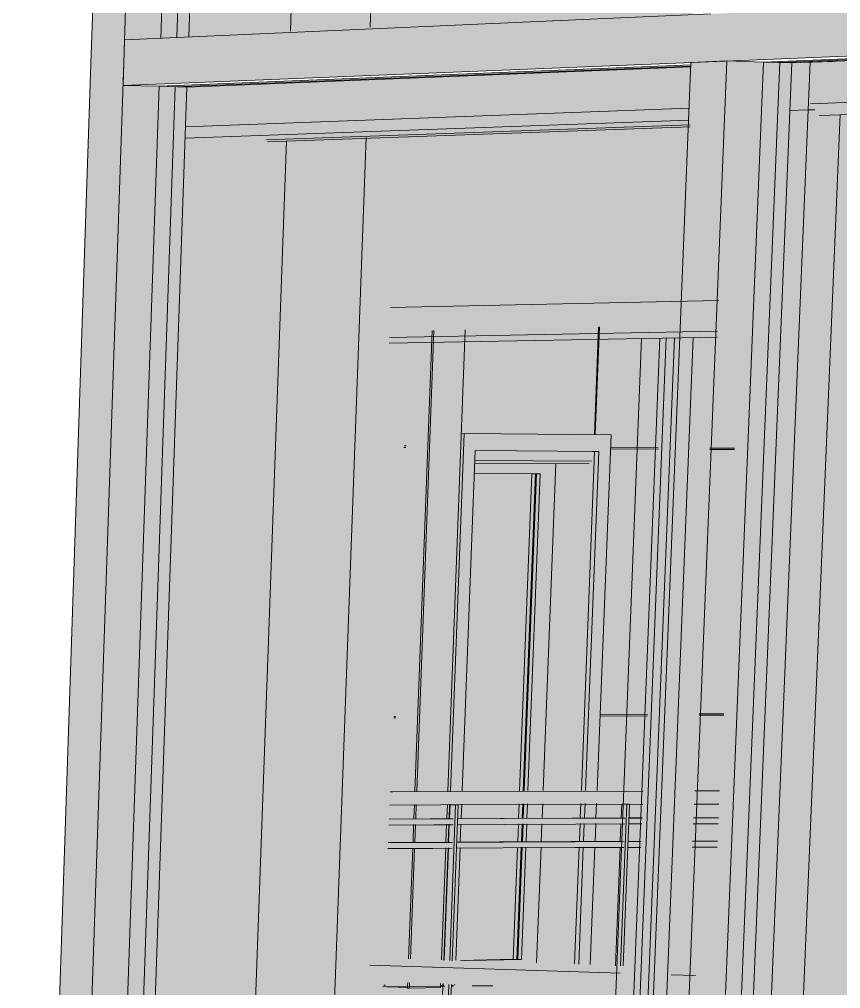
# Model space of a CAD drawing. Header units: inches. Extents: x 30764 to 30770, y -4780 to 4478.
# Drawn here: x 30765.8852 to 30765.9575, y -4779.7134 to -4779.6281 of the extents above; entities that cross this region are included whole.
import ezdxf

# ---------------------------------------------------------------- set-up
doc = ezdxf.new("R2010")
doc.units = ezdxf.units.IN
doc.header["$MEASUREMENT"] = 0
for name, color, linetype, lineweight in [('A-DOOR', 31, 'Continuous', 13), ('A-DOOR-FRAM', 31, 'Continuous', 9), ('A-DOOR-GLAZ', 31, 'Continuous', 9), ('A-FLOR-HRAL', 11, 'Continuous', 9), ('A-GLAZ-CURT', 52, 'Continuous', 9), ('A-GLAZ-CWMG', 51, 'Continuous', 9), ('A-WALL-PATT', 111, 'Continuous', 13), ('C-BLDG-PADS', 91, 'Continuous', 9), ('I-WALL', 2, 'Continuous', 13), ('L-SITE-WALL', 31, 'Continuous', 13), ('S-BEAM', 12, 'Continuous', 9), ('S-COLS', 52, 'Continuous', 9)]:
    doc.layers.add(name, color=color, linetype=linetype, lineweight=lineweight)

# ---------------------------------------------------------------- blocks, each defined once
blk = doc.blocks.new('FP_28-Entrance - Fitness Center')
at = {"layer": 'A-WALL-PATT', "lineweight": 9}
for p, q in [((-6389.66316, -4779.655168), (-6389.663532, -4779.664649)), ((-6389.663076, -4779.655166), (-6389.663447, -4779.66465)), ((-6389.680117, -4779.665769), (-6389.680292, -4779.665768)), ((-6389.680112, -4779.665645), (-6389.680287, -4779.665644)), ((-6389.657917, -4779.66592), (-6389.662111, -4779.665892)), ((-6389.657912, -4779.665798), (-6389.662106, -4779.665769)), ((-6389.651183, -4779.665966), (-6389.65337, -4779.665951)), ((-6389.651178, -4779.665845), (-6389.653365, -4779.66583)), ((-6389.681002, -4779.689589), (-6389.681177, -4779.68959)), ((-6389.681024, -4779.689466), (-6389.681172, -4779.689467)), ((-6389.658853, -4779.689408), (-6389.663037, -4779.689443)), ((-6389.658848, -4779.689287), (-6389.663033, -4779.689321)), ((-6389.652134, -4779.689354), (-6389.654316, -4779.689371)), ((-6389.652129, -4779.689233), (-6389.654311, -4779.68925)), ((-6389.681907, -4779.713151), (-6389.682052, -4779.713154))]:
    blk.add_line(p, q, dxfattribs=at)

msp = doc.modelspace()

# ---------------------------------------------------------------- hatches: boundary and pattern name
at = {"layer": 'A-DOOR'}
h = msp.add_hatch(color=256, dxfattribs=at)
h.paths.add_polyline_path([(30765.929851, -4779.700469), (30765.931199, -4779.70045), (30765.931258, -4779.69892), (30765.929911, -4779.698934), (30765.929852, -4779.70046)], flags=0)
h.paths.add_polyline_path([(30765.929931, -4779.698398), (30765.931279, -4779.698381), (30765.931327, -4779.697161), (30765.929978, -4779.697183), (30765.929932, -4779.69839)], flags=0)
h.paths.add_polyline_path([(30765.930024, -4779.696008), (30765.931372, -4779.695993), (30765.932471, -4779.667651), (30765.932426, -4779.667651), (30765.932457, -4779.667203), (30765.925337, -4779.66716), (30765.925302, -4779.668074), (30765.931101, -4779.668105), (30765.930024, -4779.696004)], flags=0)
h = msp.add_hatch(color=256, dxfattribs=at)
h.paths.add_polyline_path([(30765.92912, -4779.700472), (30765.929532, -4779.700451), (30765.929591, -4779.698927), (30765.929179, -4779.698933), (30765.929121, -4779.70046)], flags=0)
h.paths.add_polyline_path([(30765.9292, -4779.698401), (30765.929612, -4779.698382), (30765.929659, -4779.697173), (30765.929247, -4779.697182), (30765.9292, -4779.69839)], flags=0)
h.paths.add_polyline_path([(30765.929292, -4779.696011), (30765.929704, -4779.696003), (30765.93078, -4779.668108), (30765.930367, -4779.668111), (30765.929292, -4779.696003)], flags=0)
h = msp.add_hatch(color=256, dxfattribs=at)
h.paths.add_polyline_path([(30765.929531, -4779.70047), (30765.929852, -4779.700451), (30765.929884, -4779.698926), (30765.929591, -4779.698934), (30765.929532, -4779.70046)], flags=0)
h.paths.add_polyline_path([(30765.929611, -4779.698399), (30765.929932, -4779.698382), (30765.929966, -4779.697172), (30765.929658, -4779.697183), (30765.929612, -4779.69839)], flags=0)
h.paths.add_polyline_path([(30765.929703, -4779.696009), (30765.930024, -4779.696004), (30765.931101, -4779.668105), (30765.930779, -4779.668111), (30765.929704, -4779.696003)], flags=0)
for points in [[(30765.930784, -4779.711161), (30765.931178, -4779.700991), (30765.92983, -4779.701021), (30765.92945, -4779.710879), (30765.925524, -4779.711), (30765.929887, -4779.711135)], [(30765.92913, -4779.710869), (30765.929511, -4779.700999), (30765.929099, -4779.70102), (30765.92872, -4779.710856)], [(30765.92945, -4779.710879), (30765.929831, -4779.700998), (30765.92951, -4779.701021), (30765.92913, -4779.710869)]]:
    msp.add_hatch(color=256, dxfattribs=at).paths.add_polyline_path(points, flags=0)
at = {"layer": 'A-DOOR-FRAM'}
h = msp.add_hatch(color=256, dxfattribs=at)
h.paths.add_polyline_path([(30765.92281, -4779.700512), (30765.92304, -4779.700487), (30765.923097, -4779.698966), (30765.922868, -4779.698972), (30765.922811, -4779.700496)], flags=0)
h.paths.add_polyline_path([(30765.922889, -4779.698438), (30765.923118, -4779.698415), (30765.923164, -4779.697209), (30765.922935, -4779.697215), (30765.922889, -4779.698423)], flags=0)
h.paths.add_polyline_path([(30765.922979, -4779.696043), (30765.923208, -4779.696033), (30765.924397, -4779.664563), (30765.924168, -4779.664565), (30765.922979, -4779.696033)], flags=0)
at = {"layer": 'A-DOOR-FRAM', "lineweight": 13}
h = msp.add_hatch(color=256, dxfattribs=at)
h.paths.add_polyline_path([(30765.923039, -4779.700511), (30765.923094, -4779.700487), (30765.923152, -4779.698965), (30765.923097, -4779.698972), (30765.92304, -4779.700496)], flags=0)
h.paths.add_polyline_path([(30765.923849, -4779.700506), (30765.924065, -4779.700486), (30765.924123, -4779.69896), (30765.923907, -4779.698972), (30765.923849, -4779.700495)], flags=0)
h.paths.add_polyline_path([(30765.934918, -4779.700449), (30765.935928, -4779.700429), (30765.935988, -4779.698904), (30765.934978, -4779.69891), (30765.934918, -4779.700439)], flags=0)
h.paths.add_polyline_path([(30765.923117, -4779.698437), (30765.923172, -4779.698415), (30765.923218, -4779.697209), (30765.923163, -4779.697222), (30765.923118, -4779.698423)], flags=0)
h.paths.add_polyline_path([(30765.923927, -4779.698433), (30765.924143, -4779.698414), (30765.924159, -4779.697204), (30765.923973, -4779.697217), (30765.923928, -4779.698423)], flags=0)
h.paths.add_polyline_path([(30765.934999, -4779.69838), (30765.93601, -4779.698362), (30765.936057, -4779.69715), (30765.935047, -4779.697153), (30765.934999, -4779.698371)], flags=0)
h.paths.add_polyline_path([(30765.923208, -4779.696042), (30765.924234, -4779.696033), (30765.92537, -4779.666051), (30765.936264, -4779.666124), (30765.935092, -4779.695995), (30765.936103, -4779.695994), (30765.937335, -4779.664661), (30765.924397, -4779.664563), (30765.923208, -4779.696033)], flags=0)
at = {"layer": 'A-DOOR-FRAM'}
h = msp.add_hatch(color=256, dxfattribs=at)
h.paths.add_polyline_path([(30765.934549, -4779.700451), (30765.934919, -4779.70043), (30765.934978, -4779.698907), (30765.93461, -4779.698909), (30765.93455, -4779.700439)], flags=0)
h.paths.add_polyline_path([(30765.93463, -4779.698381), (30765.935, -4779.698363), (30765.935047, -4779.697152), (30765.934678, -4779.697153), (30765.934631, -4779.698371)], flags=0)
h.paths.add_polyline_path([(30765.934724, -4779.695995), (30765.935092, -4779.695995), (30765.936264, -4779.666124), (30765.935894, -4779.666127), (30765.934724, -4779.695994)], flags=0)
h = msp.add_hatch(color=256, dxfattribs=at)
h.paths.add_polyline_path([(30765.92256, -4779.713177), (30765.922536, -4779.713014), (30765.922337, -4779.713048), (30765.922332, -4779.71317), (30765.922536, -4779.713176)], flags=0)
h.paths.add_polyline_path([(30765.922646, -4779.710919), (30765.923019, -4779.70104), (30765.92279, -4779.701047), (30765.922418, -4779.710912), (30765.922536, -4779.710916)], flags=0)
at = {"layer": 'A-DOOR-FRAM', "lineweight": 13}
h = msp.add_hatch(color=256, dxfattribs=at)
h.paths.add_polyline_path([(30765.92256, -4779.713177), (30765.922615, -4779.713176), (30765.922621, -4779.713016), (30765.922565, -4779.713048), (30765.922563, -4779.713111)], flags=0)
h.paths.add_polyline_path([(30765.923369, -4779.713159), (30765.923534, -4779.713155), (30765.923536, -4779.71309), (30765.923574, -4779.713048), (30765.923373, -4779.713072), (30765.923371, -4779.71311)], flags=0)
h.paths.add_polyline_path([(30765.9355, -4779.711307), (30765.935907, -4779.700973), (30765.934897, -4779.70098), (30765.934493, -4779.711277), (30765.935466, -4779.711306)], flags=0)
h.paths.add_polyline_path([(30765.923668, -4779.710949), (30765.924044, -4779.701034), (30765.923828, -4779.701047), (30765.923453, -4779.710943), (30765.923568, -4779.710946)], flags=0)
h.paths.add_polyline_path([(30765.9227, -4779.710921), (30765.923055, -4779.70104), (30765.923019, -4779.701047), (30765.922646, -4779.710919), (30765.922695, -4779.710921)], flags=0)
at = {"layer": 'A-DOOR-FRAM'}
msp.add_hatch(color=256, dxfattribs=at).paths.add_polyline_path([(30765.934493, -4779.711277), (30765.934897, -4779.700977), (30765.934529, -4779.700979), (30765.934126, -4779.711265)], flags=0)
at = {"layer": 'A-DOOR-GLAZ', "transparency": 33554496}
h = msp.add_hatch(color=256, dxfattribs=at)
h.paths.add_polyline_path([(30765.924074, -4779.7005), (30765.929532, -4779.700451), (30765.929591, -4779.698927), (30765.924132, -4779.698967), (30765.924074, -4779.700491)], flags=0)
h.paths.add_polyline_path([(30765.924152, -4779.698427), (30765.929612, -4779.698382), (30765.929659, -4779.697173), (30765.924198, -4779.69721), (30765.924153, -4779.698418)], flags=0)
h.paths.add_polyline_path([(30765.924243, -4779.696032), (30765.929704, -4779.696003), (30765.93078, -4779.668108), (30765.925302, -4779.668108), (30765.924243, -4779.69603)], flags=0)
msp.add_hatch(color=256, dxfattribs=at).paths.add_polyline_path([(30765.92449, -4779.710969), (30765.92913, -4779.710867), (30765.929449, -4779.702619), (30765.929448, -4779.700999), (30765.924053, -4779.701042), (30765.923678, -4779.710945), (30765.924232, -4779.710961)], flags=0)
at = {"layer": 'A-FLOR-HRAL'}
h = msp.add_hatch(color=256, dxfattribs=at)
h.paths.add_polyline_path([(30765.917872, -4779.696712), (30765.940152, -4779.69662), (30765.940177, -4779.696024), (30765.927877, -4779.696071), (30765.917895, -4779.696116), (30765.917878, -4779.696555)], flags=0)
h.paths.add_polyline_path([(30765.944679, -4779.696608), (30765.946856, -4779.696603), (30765.946882, -4779.696008), (30765.944703, -4779.696037), (30765.944681, -4779.696565)], flags=0)
h = msp.add_hatch(color=256, dxfattribs=at)
h.paths.add_polyline_path([(30765.917852, -4779.697281), (30765.940133, -4779.69713), (30765.940152, -4779.69662), (30765.917872, -4779.696712), (30765.917852, -4779.697279)], flags=0)
h.paths.add_polyline_path([(30765.944657, -4779.697175), (30765.946835, -4779.697149), (30765.946856, -4779.696603), (30765.944677, -4779.696649), (30765.944658, -4779.697167)], flags=0)
h = msp.add_hatch(color=256, dxfattribs=at)
h.paths.add_polyline_path([(30765.922987, -4779.714802), (30765.923035, -4779.713074), (30765.922807, -4779.713089), (30765.922802, -4779.71323), (30765.922526, -4779.713233), (30765.922467, -4779.714789), (30765.92274, -4779.714787)], flags=0)
h.paths.add_polyline_path([(30765.923132, -4779.710978), (30765.923507, -4779.701081), (30765.923261, -4779.701091), (30765.922887, -4779.71097)], flags=0)
h.paths.add_polyline_path([(30765.923409, -4779.700563), (30765.923527, -4779.70054), (30765.923585, -4779.699007), (30765.923063, -4779.699016), (30765.923005, -4779.700554), (30765.923261, -4779.700558)], flags=0)
h.paths.add_polyline_path([(30765.923487, -4779.698489), (30765.923605, -4779.698468), (30765.923651, -4779.697264), (30765.923129, -4779.69726), (30765.923083, -4779.698481), (30765.923261, -4779.698481)], flags=0)
h = msp.add_hatch(color=256, dxfattribs=at)
h.paths.add_polyline_path([(30765.922987, -4779.714802), (30765.92322, -4779.714764), (30765.923283, -4779.713082), (30765.923051, -4779.713112), (30765.922989, -4779.714767)], flags=0)
h.paths.add_polyline_path([(30765.923363, -4779.710984), (30765.923882, -4779.697263), (30765.923651, -4779.697264), (30765.923132, -4779.710978)], flags=0)
h = msp.add_hatch(color=256, dxfattribs=at)
h.paths.add_polyline_path([(30765.938035, -4779.714691), (30765.938042, -4779.713564), (30765.937631, -4779.713586), (30765.937587, -4779.714677), (30765.937938, -4779.714684)], flags=0)
h.paths.add_polyline_path([(30765.938164, -4779.711439), (30765.938578, -4779.70101), (30765.938386, -4779.701027), (30765.937973, -4779.711433), (30765.938043, -4779.711435)], flags=0)
h.paths.add_polyline_path([(30765.938387, -4779.700494), (30765.938599, -4779.700486), (30765.93866, -4779.698943), (30765.93821, -4779.698957), (30765.93815, -4779.700484), (30765.938387, -4779.700486)], flags=0)
h.paths.add_polyline_path([(30765.938479, -4779.698426), (30765.938681, -4779.698419), (30765.938729, -4779.697204), (30765.93828, -4779.697192), (30765.938232, -4779.698417), (30765.938479, -4779.698419)], flags=0)
h = msp.add_hatch(color=256, dxfattribs=at)
h.paths.add_polyline_path([(30765.938035, -4779.714691), (30765.938276, -4779.714677), (30765.93832, -4779.713573), (30765.938079, -4779.713596), (30765.938036, -4779.714677)], flags=0)
h.paths.add_polyline_path([(30765.938404, -4779.711446), (30765.93897, -4779.697203), (30765.938729, -4779.697204), (30765.938164, -4779.711439)], flags=0)
h = msp.add_hatch(color=256, dxfattribs=at)
h.paths.add_polyline_path([(30765.917786, -4779.69904), (30765.940061, -4779.698938), (30765.940081, -4779.698421), (30765.917806, -4779.698521), (30765.917793, -4779.698858)], flags=0)
h.paths.add_polyline_path([(30765.944586, -4779.698925), (30765.946763, -4779.698919), (30765.946784, -4779.698402), (30765.944607, -4779.698408), (30765.944599, -4779.69861)], flags=0)
at = {"layer": 'A-FLOR-HRAL', "transparency": 33554466}
h = msp.add_hatch(color=256, dxfattribs=at)
h.paths.add_polyline_path([(30765.917258, -4779.713287), (30765.922802, -4779.71323), (30765.922808, -4779.713066), (30765.917271, -4779.712923)], flags=0)
h.paths.add_polyline_path([(30765.922812, -4779.710968), (30765.922811, -4779.708374), (30765.922986, -4779.708374), (30765.923261, -4779.701082), (30765.917709, -4779.70113), (30765.91735, -4779.710801), (30765.922024, -4779.710944)], flags=0)
at = {"layer": 'A-FLOR-HRAL'}
h = msp.add_hatch(color=256, dxfattribs=at)
h.paths.add_polyline_path([(30765.917709, -4779.701117), (30765.939978, -4779.701005), (30765.939999, -4779.700488), (30765.917728, -4779.700598), (30765.917716, -4779.700935)], flags=0)
h.paths.add_polyline_path([(30765.944503, -4779.700991), (30765.946679, -4779.700984), (30765.9467, -4779.700468), (30765.944524, -4779.700475), (30765.944516, -4779.700677)], flags=0)
h = msp.add_hatch(color=256, dxfattribs=at)
h.paths.add_polyline_path([(30765.922526, -4779.713233), (30765.922802, -4779.71323), (30765.922808, -4779.713066), (30765.922531, -4779.713088), (30765.922529, -4779.713151)], flags=0)
h.paths.add_polyline_path([(30765.922887, -4779.71097), (30765.923261, -4779.701082), (30765.922984, -4779.701091), (30765.922611, -4779.710961)], flags=0)
at = {"layer": 'A-FLOR-HRAL', "transparency": 33554466}
h = msp.add_hatch(color=256, dxfattribs=at)
h.paths.add_polyline_path([(30765.923279, -4779.713227), (30765.923443, -4779.713225), (30765.923447, -4779.71313), (30765.923484, -4779.713088), (30765.923283, -4779.713112), (30765.923282, -4779.713151)], flags=0)
h.paths.add_polyline_path([(30765.9251, -4779.713214), (30765.926727, -4779.713194), (30765.925103, -4779.71315), (30765.9251, -4779.713205)], flags=0)
h.paths.add_polyline_path([(30765.937917, -4779.711431), (30765.937938, -4779.708372), (30765.938095, -4779.708372), (30765.938387, -4779.701011), (30765.923739, -4779.701091), (30765.923364, -4779.710984), (30765.937519, -4779.711418)], flags=0)
at = {"layer": 'A-FLOR-HRAL'}
msp.add_hatch(color=256, dxfattribs=at).paths.add_polyline_path([(30765.937973, -4779.711433), (30765.938386, -4779.701011), (30765.938128, -4779.701026), (30765.937716, -4779.711424), (30765.937938, -4779.711431)], flags=0)
at = {"layer": 'A-FLOR-HRAL', "transparency": 33554466}
h = msp.add_hatch(color=256, dxfattribs=at)
h.paths.add_polyline_path([(30765.946244, -4779.711689), (30765.946679, -4779.700984), (30765.944503, -4779.701002), (30765.944074, -4779.711633), (30765.945919, -4779.71168)], flags=0)
h.paths.add_polyline_path([(30765.939562, -4779.711482), (30765.939979, -4779.701005), (30765.938819, -4779.701026), (30765.938405, -4779.711446), (30765.939538, -4779.711481)], flags=0)
at = {"layer": 'A-FLOR-HRAL'}
h = msp.add_hatch(color=256, dxfattribs=at)
h.paths.add_polyline_path([(30765.944736, -4779.713426), (30765.944787, -4779.712306), (30765.94263, -4779.712277), (30765.942583, -4779.713355), (30765.942775, -4779.713361)], flags=0)
h.paths.add_polyline_path([(30765.938104, -4779.713206), (30765.938129, -4779.712091), (30765.916101, -4779.711384), (30765.916057, -4779.712475), (30765.937081, -4779.713172)], flags=0)
h = msp.add_hatch(color=256, dxfattribs=at)
h.paths.add_polyline_path([(30765.9447, -4779.714437), (30765.944736, -4779.713426), (30765.942581, -4779.713395), (30765.942546, -4779.714354), (30765.943986, -4779.714409)], flags=0)
h.paths.add_polyline_path([(30765.938069, -4779.714211), (30765.938104, -4779.713206), (30765.916057, -4779.712475), (30765.916025, -4779.713457), (30765.934115, -4779.714078), (30765.937344, -4779.714185)], flags=0)
at = {"layer": 'A-GLAZ-CURT', "transparency": 33554458}
for points in [[(30765.897689, -4779.629714), (30765.944559, -4779.627643), (30765.948333, -4779.533373), (30765.900795, -4779.539495), (30765.897764, -4779.627547)], [(30765.995497, -4779.831587), (30766.005046, -4779.629645), (30765.950766, -4779.631827), (30765.942903, -4779.824559), (30765.995461, -4779.831582)], [(30765.936709, -4779.823731), (30765.944381, -4779.632083), (30765.897543, -4779.633965), (30765.891219, -4779.817652), (30765.936681, -4779.823727)]]:
    msp.add_hatch(color=256, dxfattribs=at).paths.add_polyline_path(points, flags=0)
h = msp.add_hatch(color=256, dxfattribs=at)
h.paths.add_polyline_path([(30765.949726, -4779.824003), (30765.993453, -4779.819873), (30765.997268, -4779.73865), (30765.953369, -4779.736489), (30765.949896, -4779.819915)], flags=0)
h.paths.add_polyline_path([(30765.99761, -4779.731362), (30766.002027, -4779.637337), (30765.971273, -4779.636536), (30765.964146, -4779.636833), (30765.964055, -4779.636657), (30765.964316, -4779.636355), (30765.961574, -4779.636283), (30765.957534, -4779.636454), (30765.953638, -4779.730028), (30765.960849, -4779.729789), (30765.995074, -4779.731253)], flags=0)
h = msp.add_hatch(color=256, dxfattribs=at)
h.paths.add_polyline_path([(30765.965635, -4779.754522), (30765.966443, -4779.735824), (30765.956785, -4779.735319), (30765.956006, -4779.753858), (30765.965632, -4779.754522)], flags=0)
h.paths.add_polyline_path([(30765.942803, -4779.752948), (30765.943544, -4779.734625), (30765.939071, -4779.734391), (30765.938343, -4779.75264), (30765.941703, -4779.752872)], flags=0)
h.paths.add_polyline_path([(30765.966752, -4779.728686), (30765.969909, -4779.655622), (30765.960128, -4779.655804), (30765.957083, -4779.72824), (30765.965624, -4779.728634)], flags=0)
h.paths.add_polyline_path([(30765.943826, -4779.72763), (30765.94672, -4779.656052), (30765.942192, -4779.656136), (30765.939348, -4779.727424), (30765.941695, -4779.727532)], flags=0)
h = msp.add_hatch(color=256, dxfattribs=at)
h.paths.add_polyline_path([(30765.93622, -4779.752494), (30765.936942, -4779.73428), (30765.914995, -4779.733131), (30765.914373, -4779.750987), (30765.936218, -4779.752494)], flags=0)
h.paths.add_polyline_path([(30765.937217, -4779.727326), (30765.940037, -4779.656176), (30765.917823, -4779.656587), (30765.915246, -4779.726315), (30765.93621, -4779.72728)], flags=0)
at = {"layer": 'A-GLAZ-CWMG'}
for points in [[(30765.891548, -4779.632001), (30765.894439, -4779.631879), (30765.897593, -4779.539222), (30765.894661, -4779.539602), (30765.891581, -4779.630998)], [(30765.894507, -4779.629875), (30765.897689, -4779.629714), (30765.900795, -4779.539495), (30765.897593, -4779.539222), (30765.894586, -4779.627556)], [(30765.897689, -4779.629714), (30765.900155, -4779.629589), (30765.903276, -4779.539707), (30765.900795, -4779.539495), (30765.897763, -4779.627554)], [(30765.945948, -4779.631799), (30766.006786, -4779.629342), (30766.006997, -4779.624907), (30765.946117, -4779.627596), (30765.945971, -4779.631227)], [(30765.894371, -4779.633881), (30765.945948, -4779.631799), (30765.946117, -4779.627596), (30765.894507, -4779.629875), (30765.894469, -4779.63101)], [(30765.888105, -4779.817924), (30765.894439, -4779.631879), (30765.891548, -4779.632001), (30765.885295, -4779.817546)], [(30765.93974, -4779.824857), (30765.947544, -4779.631734), (30765.944357, -4779.631863), (30765.936648, -4779.824442)], [(30765.93974, -4779.824857), (30765.942903, -4779.824559), (30765.950766, -4779.631827), (30765.947544, -4779.631734), (30765.939749, -4779.82465)], [(30765.942903, -4779.824559), (30765.945354, -4779.824328), (30765.953262, -4779.631898), (30765.950766, -4779.631827), (30765.943607, -4779.807309)], [(30765.95309, -4779.636087), (30765.954692, -4779.636029), (30765.954865, -4779.631834), (30765.953262, -4779.631898), (30765.953148, -4779.634668)], [(30765.888105, -4779.817924), (30765.891219, -4779.817652), (30765.897543, -4779.633965), (30765.894371, -4779.633881), (30765.888118, -4779.817548)], [(30765.891219, -4779.817652), (30765.893633, -4779.817442), (30765.900001, -4779.63403), (30765.897543, -4779.633965), (30765.891223, -4779.817547)], [(30765.946909, -4779.824535), (30765.954692, -4779.636029), (30765.95309, -4779.636087), (30765.945354, -4779.824328)], [(30765.946909, -4779.824535), (30765.949702, -4779.82427), (30765.953356, -4779.736493), (30765.951532, -4779.736403), (30765.950763, -4779.735448), (30765.951007, -4779.730408), (30765.95111, -4779.730264), (30765.951244, -4779.730208), (30765.953621, -4779.730126), (30765.95752, -4779.636463), (30765.955667, -4779.636541), (30765.955294, -4779.636045), (30765.954692, -4779.636029), (30765.94762, -4779.807309)]]:
    msp.add_hatch(color=256, dxfattribs=at).paths.add_polyline_path(points, flags=0)
h = msp.add_hatch(color=256, dxfattribs=at)
h.paths.add_polyline_path([(30766.004577, -4779.637331), (30766.00468, -4779.635149), (30765.97248, -4779.636493), (30765.999349, -4779.637195)], flags=0)
h.paths.add_polyline_path([(30765.965521, -4779.636312), (30765.965689, -4779.636117), (30765.962779, -4779.63624), (30765.965098, -4779.636301)], flags=0)
h.paths.add_polyline_path([(30765.955294, -4779.636045), (30765.954892, -4779.63551), (30765.955043, -4779.631839), (30765.954865, -4779.631834), (30765.954692, -4779.636029), (30765.95487, -4779.636034)], flags=0)
h = msp.add_hatch(color=256, dxfattribs=at)
h.paths.add_polyline_path([(30765.9378, -4779.752666), (30765.938529, -4779.734364), (30765.936939, -4779.734281), (30765.936215, -4779.752557)], flags=0)
h.paths.add_polyline_path([(30765.938806, -4779.7274), (30765.941644, -4779.656148), (30765.940034, -4779.656178), (30765.937215, -4779.727327)], flags=0)
h = msp.add_hatch(color=256, dxfattribs=at)
h.paths.add_polyline_path([(30765.9378, -4779.752666), (30765.938344, -4779.752612), (30765.939071, -4779.734391), (30765.938529, -4779.734364), (30765.937803, -4779.752612)], flags=0)
h.paths.add_polyline_path([(30765.939348, -4779.727424), (30765.942192, -4779.656136), (30765.941644, -4779.656148), (30765.938806, -4779.7274)], flags=0)
h = msp.add_hatch(color=256, dxfattribs=at)
h.paths.add_polyline_path([(30765.938343, -4779.75264), (30765.940689, -4779.752527), (30765.941412, -4779.734509), (30765.939071, -4779.734391), (30765.938344, -4779.752612)], flags=0)
h.paths.add_polyline_path([(30765.941693, -4779.727527), (30765.944563, -4779.656085), (30765.942192, -4779.656136), (30765.939348, -4779.727424), (30765.939899, -4779.727448)], flags=0)
at = {"layer": 'C-BLDG-PADS'}
h = msp.add_hatch(color=256, dxfattribs=at)
h.paths.add_polyline_path([(30765.950015, -4779.822839), (30765.988571, -4779.819226), (30765.994507, -4779.758769), (30765.955911, -4779.756033), (30765.950276, -4779.819877)], flags=0)
h.paths.add_polyline_path([(30766.074264, -4779.811195), (30766.078057, -4779.810839), (30766.083601, -4779.765086), (30766.079838, -4779.764819), (30766.07432, -4779.810731)], flags=0)
h.paths.add_polyline_path([(30765.942921, -4779.752645), (30765.943366, -4779.747401), (30765.941224, -4779.747264), (30765.940783, -4779.752498), (30765.942817, -4779.752637)], flags=0)
h.paths.add_polyline_path([(30765.936335, -4779.752192), (30765.936769, -4779.746979), (30765.921929, -4779.746031), (30765.920932, -4779.746037), (30765.920935, -4779.745967), (30765.914837, -4779.745578), (30765.91444, -4779.750689), (30765.936322, -4779.752191)], flags=0)
h.paths.add_polyline_path([(30765.460922, -4779.722555), (30765.470973, -4779.722329), (30765.470531, -4779.7098), (30765.460445, -4779.709964), (30765.460921, -4779.722531)], flags=0)
h.paths.add_polyline_path([(30765.917221, -4779.714831), (30765.922492, -4779.714736), (30765.922613, -4779.713193), (30765.92233, -4779.713196), (30765.922292, -4779.713352), (30765.919421, -4779.71341), (30765.919424, -4779.713335), (30765.91734, -4779.713299), (30765.917222, -4779.714825)], flags=0)
h.paths.add_polyline_path([(30765.923242, -4779.714773), (30765.923409, -4779.714731), (30765.923532, -4779.713186), (30765.923365, -4779.71322), (30765.923242, -4779.714767)], flags=0)
h.paths.add_polyline_path([(30765.925063, -4779.714757), (30765.937615, -4779.714609), (30765.937705, -4779.713519), (30765.926418, -4779.713166), (30765.925188, -4779.71319), (30765.925063, -4779.714756)], flags=0)
h.paths.add_polyline_path([(30765.9383, -4779.714664), (30765.93946, -4779.714624), (30765.939547, -4779.71358), (30765.938391, -4779.713565), (30765.9383, -4779.714662)], flags=0)
h.paths.add_polyline_path([(30765.943975, -4779.714635), (30765.946151, -4779.714587), (30765.946218, -4779.713803), (30765.944052, -4779.71372), (30765.943975, -4779.714634)], flags=0)
msp.add_hatch(color=256, dxfattribs=at).paths.add_polyline_path([(30765.925189, -4779.713174), (30765.926816, -4779.713155), (30765.925194, -4779.713109), (30765.92519, -4779.713166)], flags=0)
at = {"layer": 'I-WALL'}
h = msp.add_hatch(color=256, dxfattribs=at)
h.paths.add_polyline_path([(30765.924123, -4779.700476), (30765.929158, -4779.700433), (30765.929217, -4779.69891), (30765.924181, -4779.698942), (30765.924124, -4779.700466)], flags=0)
h.paths.add_polyline_path([(30765.924202, -4779.698402), (30765.929238, -4779.698363), (30765.929285, -4779.697156), (30765.924248, -4779.697185), (30765.924202, -4779.698393)], flags=0)
h.paths.add_polyline_path([(30765.924293, -4779.696007), (30765.92933, -4779.695984), (30765.930404, -4779.668089), (30765.925351, -4779.668085), (30765.924293, -4779.696005)], flags=0)
msp.add_hatch(color=256, dxfattribs=at).paths.add_polyline_path([(30765.924121, -4779.710935), (30765.928758, -4779.710839), (30765.929137, -4779.700983), (30765.924103, -4779.701018), (30765.923727, -4779.710922), (30765.924035, -4779.710932)], flags=0)
at = {"layer": 'L-SITE-WALL'}
h = msp.add_hatch(color=256, dxfattribs=at)
h.paths.add_polyline_path([(30765.902324, -4779.818572), (30765.905355, -4779.733883), (30765.896578, -4779.733449), (30765.893661, -4779.817438), (30765.900252, -4779.818301)], flags=0)
h.paths.add_polyline_path([(30765.896789, -4779.727368), (30765.904593, -4779.727131), (30765.905595, -4779.727174), (30765.908759, -4779.638777), (30765.907099, -4779.638845), (30765.907007, -4779.638678), (30765.907426, -4779.638206), (30765.899874, -4779.638524), (30765.896825, -4779.726312)], flags=0)
h.paths.add_polyline_path([(30765.900185, -4779.629566), (30765.909105, -4779.629114), (30765.912313, -4779.539487), (30765.905871, -4779.539324), (30765.903306, -4779.539674), (30765.900256, -4779.627524)], flags=0)
h = msp.add_hatch(color=256, dxfattribs=at)
h.paths.add_polyline_path([(30765.91792, -4779.65345), (30765.946829, -4779.652831), (30765.947532, -4779.635437), (30765.918546, -4779.636511), (30765.917926, -4779.653302)], flags=0)
h.paths.add_polyline_path([(30765.919769, -4779.603432), (30765.948906, -4779.601464), (30765.949076, -4779.597251), (30765.91999, -4779.597435), (30765.91986, -4779.600976)], flags=0)
h = msp.add_hatch(color=256, dxfattribs=at)
h.paths.add_polyline_path([(30765.931199, -4779.700463), (30765.93455, -4779.70043), (30765.93461, -4779.698908), (30765.931258, -4779.698933), (30765.931199, -4779.70046)], flags=0)
h.paths.add_polyline_path([(30765.931279, -4779.698392), (30765.934631, -4779.698362), (30765.934679, -4779.697152), (30765.931326, -4779.697171), (30765.931279, -4779.698389)], flags=0)
h.paths.add_polyline_path([(30765.931372, -4779.696001), (30765.934724, -4779.695994), (30765.935894, -4779.666127), (30765.935586, -4779.66617), (30765.935586, -4779.666986), (30765.935629, -4779.666987), (30765.935408, -4779.667224), (30765.932488, -4779.667203), (30765.931372, -4779.695993)], flags=0)
msp.add_hatch(color=256, dxfattribs=at).paths.add_polyline_path([(30765.934126, -4779.711265), (30765.934529, -4779.700978), (30765.931177, -4779.70102), (30765.930791, -4779.711162), (30765.933628, -4779.71125)], flags=0)
at = {"layer": 'S-BEAM'}
h = msp.add_hatch(color=256, dxfattribs=at)
h.paths.add_polyline_path([(30765.120963, -4779.666152), (30765.122295, -4779.666103), (30765.122234, -4779.665164), (30765.120908, -4779.665228)], flags=0)
h.paths.add_polyline_path([(30765.124783, -4779.666012), (30765.126186, -4779.66596), (30765.126124, -4779.665009), (30765.124728, -4779.665075)], flags=0)
h.paths.add_polyline_path([(30765.128707, -4779.665868), (30765.130185, -4779.665813), (30765.130122, -4779.664849), (30765.128652, -4779.664918)], flags=0)
h.paths.add_polyline_path([(30765.132739, -4779.665719), (30765.134294, -4779.665662), (30765.134232, -4779.664684), (30765.132683, -4779.664757)], flags=0)
h.paths.add_polyline_path([(30765.136883, -4779.665567), (30765.138521, -4779.665507), (30765.138458, -4779.664515), (30765.136827, -4779.664585)], flags=0)
h.paths.add_polyline_path([(30765.141145, -4779.665411), (30765.142868, -4779.665347), (30765.142805, -4779.664341), (30765.141089, -4779.664421)], flags=0)
h.paths.add_polyline_path([(30765.145529, -4779.665249), (30765.147343, -4779.665183), (30765.147279, -4779.664162), (30765.145473, -4779.664246)], flags=0)
h.paths.add_polyline_path([(30765.150041, -4779.665084), (30765.151949, -4779.665014), (30765.151885, -4779.663977), (30765.149985, -4779.664066)], flags=0)
h.paths.add_polyline_path([(30765.154686, -4779.664913), (30765.156694, -4779.664839), (30765.15663, -4779.663787), (30765.15463, -4779.66388)], flags=0)
h.paths.add_polyline_path([(30765.159471, -4779.664737), (30765.16143, -4779.664665), (30765.161332, -4779.663599), (30765.159415, -4779.66369)], flags=0)
h.paths.add_polyline_path([(30765.228716, -4779.662193), (30765.232598, -4779.66205), (30765.232497, -4779.66075), (30765.228658, -4779.660945)], flags=0)
h.paths.add_polyline_path([(30765.459408, -4779.653716), (30765.470578, -4779.653306), (30765.470519, -4779.651222), (30765.459371, -4779.651668), (30765.459405, -4779.65354)], flags=0)
h.paths.add_polyline_path([(30765.899881, -4779.637531), (30765.944256, -4779.6359), (30765.944402, -4779.632252), (30765.900003, -4779.634029), (30765.899924, -4779.636296)], flags=0)
h.paths.add_polyline_path([(30765.954892, -4779.63551), (30766.00489, -4779.633672), (30766.005072, -4779.629823), (30765.955043, -4779.631839), (30765.954926, -4779.634674)], flags=0)
h.paths.add_polyline_path([(30766.08229, -4779.630828), (30766.146281, -4779.628477), (30766.146558, -4779.624159), (30766.082522, -4779.626723), (30766.08236, -4779.629597)], flags=0)
h = msp.add_hatch(color=256, dxfattribs=at)
h.paths.add_polyline_path([(30765.120976, -4779.666422), (30765.122308, -4779.666372), (30765.122295, -4779.666103), (30765.120963, -4779.666153), (30765.120976, -4779.66642)], flags=0)
h.paths.add_polyline_path([(30765.124796, -4779.666285), (30765.126199, -4779.66623), (30765.126186, -4779.66596), (30765.124783, -4779.666014), (30765.124796, -4779.666281)], flags=0)
h.paths.add_polyline_path([(30765.12872, -4779.666144), (30765.130197, -4779.666085), (30765.130185, -4779.665813), (30765.128707, -4779.665871), (30765.128719, -4779.666138)], flags=0)
h.paths.add_polyline_path([(30765.132751, -4779.666), (30765.134307, -4779.665935), (30765.134294, -4779.665662), (30765.132739, -4779.665724), (30765.132751, -4779.665992)], flags=0)
h.paths.add_polyline_path([(30765.136896, -4779.665852), (30765.138533, -4779.665781), (30765.138521, -4779.665507), (30765.136883, -4779.665573), (30765.136895, -4779.665841)], flags=0)
h.paths.add_polyline_path([(30765.141158, -4779.665699), (30765.142881, -4779.665623), (30765.142868, -4779.665347), (30765.141145, -4779.665418), (30765.141157, -4779.665685)], flags=0)
h.paths.add_polyline_path([(30765.145542, -4779.665542), (30765.147355, -4779.66546), (30765.147343, -4779.665183), (30765.145529, -4779.665258), (30765.145541, -4779.665526)], flags=0)
h.paths.add_polyline_path([(30765.150054, -4779.665381), (30765.151962, -4779.665292), (30765.151949, -4779.665014), (30765.150041, -4779.665094), (30765.150053, -4779.665361)], flags=0)
h.paths.add_polyline_path([(30765.1547, -4779.665214), (30765.156707, -4779.665119), (30765.156694, -4779.664839), (30765.154687, -4779.664925), (30765.154699, -4779.665192)], flags=0)
h.paths.add_polyline_path([(30765.159485, -4779.665043), (30765.161442, -4779.664947), (30765.16143, -4779.664665), (30765.159472, -4779.664751), (30765.159484, -4779.665018)], flags=0)
h.paths.add_polyline_path([(30765.228729, -4779.662564), (30765.232611, -4779.662425), (30765.232598, -4779.66205), (30765.228717, -4779.662229), (30765.228727, -4779.662496)], flags=0)
h.paths.add_polyline_path([(30765.459417, -4779.654306), (30765.470587, -4779.653906), (30765.470578, -4779.653306), (30765.459408, -4779.653716), (30765.459414, -4779.654106)], flags=0)
h.paths.add_polyline_path([(30765.899853, -4779.638539), (30765.944223, -4779.636951), (30765.944256, -4779.6359), (30765.899881, -4779.637531), (30765.899867, -4779.638052)], flags=0)
h.paths.add_polyline_path([(30765.955667, -4779.636541), (30766.004848, -4779.634781), (30766.00489, -4779.633672), (30765.954892, -4779.63551), (30765.955294, -4779.636045)], flags=0)
h.paths.add_polyline_path([(30766.082236, -4779.63201), (30766.146217, -4779.62972), (30766.146281, -4779.628477), (30766.08229, -4779.630828), (30766.082264, -4779.631409)], flags=0)
h = msp.add_hatch(color=256, dxfattribs=at)
h.paths.add_polyline_path([(30765.124765, -4779.666392), (30765.126166, -4779.666306), (30765.126159, -4779.666219), (30765.124758, -4779.666301)], flags=0)
h.paths.add_polyline_path([(30765.128688, -4779.666253), (30765.130166, -4779.666201), (30765.130157, -4779.666076), (30765.12868, -4779.666129), (30765.128688, -4779.66625)], flags=0)
h.paths.add_polyline_path([(30765.13272, -4779.666111), (30765.134276, -4779.666055), (30765.134267, -4779.665928), (30765.132711, -4779.665984)], flags=0)
h.paths.add_polyline_path([(30765.136865, -4779.665964), (30765.138502, -4779.665906), (30765.138493, -4779.665777), (30765.136856, -4779.665836)], flags=0)
h.paths.add_polyline_path([(30765.141126, -4779.665813), (30765.14285, -4779.665752), (30765.142841, -4779.665621), (30765.141117, -4779.665683)], flags=0)
h.paths.add_polyline_path([(30765.14551, -4779.665657), (30765.147324, -4779.665593), (30765.147315, -4779.665461), (30765.145501, -4779.665526)], flags=0)
h.paths.add_polyline_path([(30765.150022, -4779.665498), (30765.151931, -4779.66543), (30765.151922, -4779.665295), (30765.150013, -4779.665364)], flags=0)
h.paths.add_polyline_path([(30765.154668, -4779.665333), (30765.156675, -4779.665254), (30765.156666, -4779.665125), (30765.154661, -4779.665236)], flags=0)
h.paths.add_polyline_path([(30765.159452, -4779.665163), (30765.161409, -4779.665063), (30765.161402, -4779.664956), (30765.159446, -4779.665065), (30765.15945, -4779.665127)], flags=0)
h.paths.add_polyline_path([(30765.228696, -4779.66271), (30765.232578, -4779.662573), (30765.232569, -4779.662404), (30765.228687, -4779.662543)], flags=0)
h.paths.add_polyline_path([(30765.459396, -4779.654537), (30765.470567, -4779.654141), (30765.470561, -4779.65387), (30765.45939, -4779.654271), (30765.459391, -4779.654313)], flags=0)
h.paths.add_polyline_path([(30765.907007, -4779.638678), (30765.944304, -4779.637356), (30765.944327, -4779.636883), (30765.907407, -4779.638228), (30765.907211, -4779.638449)], flags=0)
h.paths.add_polyline_path([(30765.964055, -4779.636657), (30766.00495, -4779.635208), (30766.004979, -4779.634708), (30765.965662, -4779.636149), (30765.965521, -4779.636312), (30765.964316, -4779.636355), (30765.964205, -4779.636483)], flags=0)
h.paths.add_polyline_path([(30766.082366, -4779.632465), (30766.146372, -4779.630197), (30766.146416, -4779.629637), (30766.082403, -4779.631932), (30766.082382, -4779.632243)], flags=0)
h = msp.add_hatch(color=256, dxfattribs=at)
h.paths.add_polyline_path([(30765.124767, -4779.666438), (30765.126171, -4779.666389), (30765.126168, -4779.666343), (30765.124765, -4779.666393)], flags=0)
h.paths.add_polyline_path([(30765.128691, -4779.6663), (30765.130169, -4779.666248), (30765.130166, -4779.666201), (30765.128688, -4779.666254)], flags=0)
h.paths.add_polyline_path([(30765.132723, -4779.666158), (30765.134278, -4779.666103), (30765.134276, -4779.666055), (30765.13272, -4779.666112)], flags=0)
h.paths.add_polyline_path([(30765.136867, -4779.666012), (30765.138504, -4779.665954), (30765.138502, -4779.665906), (30765.136865, -4779.665966)], flags=0)
h.paths.add_polyline_path([(30765.141129, -4779.665861), (30765.142852, -4779.665801), (30765.14285, -4779.665752), (30765.141126, -4779.665816)], flags=0)
h.paths.add_polyline_path([(30765.145513, -4779.665707), (30765.147326, -4779.665643), (30765.147324, -4779.665593), (30765.145511, -4779.665661)], flags=0)
h.paths.add_polyline_path([(30765.150025, -4779.665548), (30765.151933, -4779.66548), (30765.151931, -4779.66543), (30765.150022, -4779.665502)], flags=0)
h.paths.add_polyline_path([(30765.15467, -4779.665384), (30765.156678, -4779.665313), (30765.156676, -4779.665262), (30765.154668, -4779.665338)], flags=0)
h.paths.add_polyline_path([(30765.159455, -4779.665215), (30765.161412, -4779.665112), (30765.161411, -4779.665094), (30765.159453, -4779.665169)], flags=0)
h.paths.add_polyline_path([(30765.228699, -4779.662773), (30765.232581, -4779.662636), (30765.232578, -4779.662573), (30765.228697, -4779.662727)], flags=0)
h.paths.add_polyline_path([(30765.459397, -4779.654636), (30765.470568, -4779.654242), (30765.470567, -4779.654141), (30765.459396, -4779.654572), (30765.459397, -4779.65459)], flags=0)
h.paths.add_polyline_path([(30765.907099, -4779.638845), (30765.944298, -4779.637533), (30765.944304, -4779.637356), (30765.907007, -4779.638678), (30765.907075, -4779.638801)], flags=0)
h.paths.add_polyline_path([(30765.964146, -4779.636833), (30766.004943, -4779.635394), (30766.00495, -4779.635208), (30765.964055, -4779.636657), (30765.964123, -4779.636789)], flags=0)
h.paths.add_polyline_path([(30766.082357, -4779.632664), (30766.146361, -4779.630407), (30766.146372, -4779.630197), (30766.082366, -4779.632465), (30766.082359, -4779.632619)], flags=0)
for points in [[(30765.917825, -4779.65608), (30765.946723, -4779.655531), (30765.946825, -4779.65299), (30765.917917, -4779.653606), (30765.917855, -4779.655293)], [(30765.917917, -4779.653606), (30765.946825, -4779.65299), (30765.946831, -4779.65285), (30765.917922, -4779.65348), (30765.917919, -4779.653562)], [(30765.917808, -4779.656597), (30765.946703, -4779.656062), (30765.946723, -4779.655531), (30765.917825, -4779.65608), (30765.917814, -4779.656432)], [(30765.935586, -4779.666986), (30765.935586, -4779.666127), (30765.934802, -4779.666124), (30765.925371, -4779.666061), (30765.925372, -4779.666924), (30765.934052, -4779.666977)], [(30765.935408, -4779.667224), (30765.935586, -4779.666986), (30765.925339, -4779.666924), (30765.92533, -4779.667164), (30765.934053, -4779.667216)]]:
    msp.add_hatch(color=256, dxfattribs=at).paths.add_polyline_path(points, flags=0)
at = {"layer": 'S-COLS'}
h = msp.add_hatch(color=256, dxfattribs=at)
h.paths.add_polyline_path([(30765.907715, -4779.819277), (30765.908906, -4779.819171), (30765.912016, -4779.734212), (30765.905139, -4779.733872), (30765.90211, -4779.818544)], flags=0)
h.paths.add_polyline_path([(30765.912263, -4779.72746), (30765.915519, -4779.638496), (30765.908539, -4779.638786), (30765.905379, -4779.727164), (30765.908386, -4779.727293)], flags=0)
h.paths.add_polyline_path([(30765.908885, -4779.629125), (30765.915875, -4779.62877), (30765.918423, -4779.559154), (30765.917681, -4779.559241), (30765.912143, -4779.558833), (30765.912162, -4779.55829), (30765.914659, -4779.557996), (30765.914696, -4779.557932), (30765.914781, -4779.557675), (30765.914817, -4779.557395), (30765.91541, -4779.540271), (30765.915345, -4779.540001), (30765.915179, -4779.539697), (30765.915054, -4779.539557), (30765.912091, -4779.539481), (30765.908943, -4779.6275)], flags=0)
h = msp.add_hatch(color=256, dxfattribs=at)
h.paths.add_polyline_path([(30765.908906, -4779.819171), (30765.909132, -4779.819132), (30765.912242, -4779.734223), (30765.912016, -4779.734212), (30765.908966, -4779.817535)], flags=0)
h.paths.add_polyline_path([(30765.912489, -4779.727469), (30765.915748, -4779.638486), (30765.915519, -4779.638496), (30765.912263, -4779.72746), (30765.912413, -4779.727466)], flags=0)
h.paths.add_polyline_path([(30765.915875, -4779.62877), (30765.916104, -4779.628758), (30765.918655, -4779.559127), (30765.918423, -4779.559154), (30765.915922, -4779.627481)], flags=0)
h = msp.add_hatch(color=256, dxfattribs=at)
h.paths.add_polyline_path([(30765.919426, -4779.713335), (30765.919424, -4779.713228), (30765.917745, -4779.713278), (30765.919424, -4779.713335)], flags=0)
h.paths.add_polyline_path([(30765.918219, -4779.700541), (30765.919906, -4779.700523), (30765.919963, -4779.698986), (30765.918276, -4779.699009), (30765.918219, -4779.700531)], flags=0)
h.paths.add_polyline_path([(30765.918296, -4779.698465), (30765.919983, -4779.698448), (30765.920029, -4779.697228), (30765.918341, -4779.697247), (30765.918296, -4779.698455)], flags=0)
h.paths.add_polyline_path([(30765.918385, -4779.69607), (30765.920073, -4779.69605), (30765.921591, -4779.655477), (30765.919894, -4779.65551), (30765.918385, -4779.696067)], flags=0)
h = msp.add_hatch(color=256, dxfattribs=at)
h.paths.add_polyline_path([(30765.91958, -4779.713415), (30765.919587, -4779.713228), (30765.919427, -4779.713229), (30765.919421, -4779.71341)], flags=0)
h.paths.add_polyline_path([(30765.919902, -4779.700534), (30765.920062, -4779.700524), (30765.92012, -4779.698987), (30765.919959, -4779.699012), (30765.919902, -4779.700533)], flags=0)
h.paths.add_polyline_path([(30765.91998, -4779.698458), (30765.920141, -4779.698418), (30765.920186, -4779.697229), (30765.920026, -4779.697235), (30765.91998, -4779.698458)], flags=0)
h.paths.add_polyline_path([(30765.920069, -4779.696064), (30765.92023, -4779.696052), (30765.921748, -4779.655476), (30765.921587, -4779.655479), (30765.92007, -4779.696052)], flags=0)
h = msp.add_hatch(color=256, dxfattribs=at)
h.paths.add_polyline_path([(30765.91958, -4779.713415), (30765.922319, -4779.71334), (30765.922292, -4779.713199), (30765.919587, -4779.713228), (30765.919583, -4779.713341)], flags=0)
h.paths.add_polyline_path([(30765.920062, -4779.700533), (30765.922804, -4779.70049), (30765.922831, -4779.698971), (30765.920119, -4779.699012), (30765.920062, -4779.700531)], flags=0)
h.paths.add_polyline_path([(30765.92014, -4779.698457), (30765.922882, -4779.698419), (30765.922927, -4779.697214), (30765.920185, -4779.697235), (30765.92014, -4779.698456)], flags=0)
h.paths.add_polyline_path([(30765.920229, -4779.696063), (30765.922972, -4779.696037), (30765.924505, -4779.655418), (30765.921748, -4779.655476), (30765.92023, -4779.696052)], flags=0)
h = msp.add_hatch(color=256, dxfattribs=at)
h.paths.add_polyline_path([(30765.917745, -4779.713278), (30765.917745, -4779.713244), (30765.917664, -4779.713276)], flags=0)
h.paths.add_polyline_path([(30765.917664, -4779.713276), (30765.917665, -4779.713269), (30765.917587, -4779.713274)], flags=0)
h.paths.add_polyline_path([(30765.918149, -4779.700542), (30765.918219, -4779.700522), (30765.918276, -4779.698994), (30765.918207, -4779.699009), (30765.918149, -4779.700531)], flags=0)
h.paths.add_polyline_path([(30765.918228, -4779.698465), (30765.918297, -4779.698447), (30765.918342, -4779.697235), (30765.918274, -4779.697247), (30765.918228, -4779.698455)], flags=0)
h.paths.add_polyline_path([(30765.918319, -4779.696071), (30765.918385, -4779.696067), (30765.919445, -4779.666452), (30765.918319, -4779.696067)], flags=0)
h = msp.add_hatch(color=256, dxfattribs=at)
h.paths.add_polyline_path([(30765.917665, -4779.713245), (30765.917746, -4779.713244), (30765.917745, -4779.712858), (30765.917679, -4779.712884)], flags=0)
h.paths.add_polyline_path([(30765.917838, -4779.710773), (30765.918199, -4779.701072), (30765.918128, -4779.701088), (30765.91776, -4779.710771)], flags=0)
h = msp.add_hatch(color=256, dxfattribs=at)
h.paths.add_polyline_path([(30765.917746, -4779.713244), (30765.91943, -4779.713228), (30765.919424, -4779.712915), (30765.91776, -4779.712884)], flags=0)
h.paths.add_polyline_path([(30765.91952, -4779.710825), (30765.919886, -4779.701062), (30765.918198, -4779.701088), (30765.917838, -4779.710773), (30765.919423, -4779.710822)], flags=0)
h = msp.add_hatch(color=256, dxfattribs=at)
h.paths.add_polyline_path([(30765.919427, -4779.713229), (30765.919587, -4779.713228), (30765.919598, -4779.712922), (30765.919439, -4779.712917), (30765.919436, -4779.712992)], flags=0)
h.paths.add_polyline_path([(30765.919677, -4779.710832), (30765.920042, -4779.701063), (30765.919881, -4779.70109), (30765.919517, -4779.710827)], flags=0)
h = msp.add_hatch(color=256, dxfattribs=at)
h.paths.add_polyline_path([(30765.919587, -4779.713228), (30765.922324, -4779.713199), (30765.922292, -4779.713009), (30765.919598, -4779.712938), (30765.919594, -4779.713053)], flags=0)
h.paths.add_polyline_path([(30765.92241, -4779.710916), (30765.922783, -4779.701045), (30765.920041, -4779.70109), (30765.919677, -4779.710832), (30765.922105, -4779.710907)], flags=0)

# ---------------------------------------------------------------- linework, layer by layer
at = {"layer": 'A-DOOR', "lineweight": 9}
for p, q in [((30765.931371, -4779.696007), (30765.932488, -4779.667203)), ((30765.925302, -4779.668074), (30765.931101, -4779.668105)), ((30765.930367, -4779.668111), (30765.925304, -4779.668084)), ((30765.929292, -4779.696011), (30765.930367, -4779.668111)), ((30765.931101, -4779.668105), (30765.930024, -4779.696008)), ((30765.930367, -4779.668111), (30765.93078, -4779.668108)), ((30765.93078, -4779.668108), (30765.931101, -4779.668105)), ((30765.9292, -4779.69841), (30765.929248, -4779.697163)), ((30765.929979, -4779.697171), (30765.929931, -4779.698408)), ((30765.931279, -4779.698402), (30765.931327, -4779.697155)), ((30765.92912, -4779.700472), (30765.92918, -4779.698929)), ((30765.929911, -4779.698926), (30765.929851, -4779.70048)), ((30765.931198, -4779.700473), (30765.931258, -4779.69892)), ((30765.92872, -4779.710856), (30765.9291, -4779.701001)), ((30765.929831, -4779.700998), (30765.92945, -4779.710879)), ((30765.930784, -4779.711161), (30765.931178, -4779.700991)), ((30765.924073, -4779.710956), (30765.92872, -4779.710856)), ((30765.92945, -4779.710879), (30765.924814, -4779.710979)), ((30765.92913, -4779.710869), (30765.92872, -4779.710856)), ((30765.92945, -4779.710879), (30765.92913, -4779.710869))]:
    msp.add_line(p, q, dxfattribs=at)
at = {"layer": 'A-DOOR-FRAM'}
for p, q in [((30765.924397, -4779.664563), (30765.923208, -4779.696042)), ((30765.924397, -4779.664563), (30765.924168, -4779.664565)), ((30765.937335, -4779.664661), (30765.924397, -4779.664563)), ((30765.936103, -4779.695996), (30765.937335, -4779.664661)), ((30765.924234, -4779.696037), (30765.92537, -4779.666051)), ((30765.92537, -4779.666051), (30765.936264, -4779.666124)), ((30765.934724, -4779.695995), (30765.935894, -4779.666127)), ((30765.936264, -4779.666124), (30765.935092, -4779.695995)), ((30765.936264, -4779.666124), (30765.935894, -4779.666127)), ((30765.923164, -4779.697209), (30765.923117, -4779.698447)), ((30765.924142, -4779.698441), (30765.92419, -4779.697198)), ((30765.93463, -4779.698381), (30765.934679, -4779.697152)), ((30765.935047, -4779.697152), (30765.934999, -4779.69838)), ((30765.936009, -4779.698386), (30765.936057, -4779.69715)), ((30765.923097, -4779.698966), (30765.923039, -4779.700511)), ((30765.924064, -4779.700516), (30765.924123, -4779.69896)), ((30765.934549, -4779.700451), (30765.93461, -4779.698908)), ((30765.934978, -4779.698907), (30765.934918, -4779.700449)), ((30765.935927, -4779.700456), (30765.935988, -4779.698904)), ((30765.923019, -4779.70104), (30765.922646, -4779.710923)), ((30765.923668, -4779.710952), (30765.924044, -4779.701034)), ((30765.934126, -4779.711265), (30765.934529, -4779.700978)), ((30765.934897, -4779.700977), (30765.934493, -4779.711277)), ((30765.9355, -4779.711307), (30765.935907, -4779.700973)), ((30765.922567, -4779.713008), (30765.92256, -4779.713177)), ((30765.923587, -4779.713091), (30765.923589, -4779.713048)), ((30765.92256, -4779.713177), (30765.922332, -4779.71317)), ((30765.92256, -4779.713177), (30765.922615, -4779.713176)), ((30765.923369, -4779.713159), (30765.923534, -4779.713155))]:
    msp.add_line(p, q, dxfattribs=at)
at = {"layer": 'A-DOOR-GLAZ'}
for p, q in [((30765.925303, -4779.668079), (30765.930688, -4779.668108)), ((30765.930688, -4779.668108), (30765.929612, -4779.69601)), ((30765.929703, -4779.696009), (30765.93078, -4779.668108)), ((30765.930688, -4779.668108), (30765.93078, -4779.668108)), ((30765.929568, -4779.697162), (30765.929519, -4779.698409)), ((30765.929611, -4779.698409), (30765.929659, -4779.69717)), ((30765.929499, -4779.698927), (30765.92944, -4779.700481)), ((30765.929531, -4779.700481), (30765.929591, -4779.698927)), ((30765.92942, -4779.700999), (30765.929039, -4779.710866)), ((30765.92913, -4779.710869), (30765.929511, -4779.700999)), ((30765.929039, -4779.710866), (30765.924397, -4779.710966)), ((30765.92449, -4779.710969), (30765.92913, -4779.710869)), ((30765.92913, -4779.710869), (30765.929039, -4779.710866))]:
    msp.add_line(p, q, dxfattribs=at)
at = {"layer": 'A-FLOR-HRAL'}
for p, q in [((30765.946879, -4779.69602), (30765.944701, -4779.696027)), ((30765.923129, -4779.697253), (30765.923083, -4779.698491)), ((30765.923132, -4779.710981), (30765.923651, -4779.697264)), ((30765.923651, -4779.697264), (30765.923301, -4779.697253)), ((30765.923363, -4779.710987), (30765.923882, -4779.697263)), ((30765.923882, -4779.697263), (30765.923651, -4779.697264)), ((30765.938164, -4779.711439), (30765.938729, -4779.697204)), ((30765.93828, -4779.697189), (30765.938231, -4779.698426)), ((30765.938729, -4779.697204), (30765.938402, -4779.697192)), ((30765.938404, -4779.711446), (30765.93897, -4779.697203)), ((30765.938645, -4779.697191), (30765.93897, -4779.697203)), ((30765.93897, -4779.697203), (30765.938729, -4779.697204)), ((30765.946831, -4779.697187), (30765.944654, -4779.697193)), ((30765.938911, -4779.698424), (30765.940077, -4779.69842)), ((30765.94008, -4779.698411), (30765.938913, -4779.698414)), ((30765.944595, -4779.698408), (30765.946781, -4779.698402)), ((30765.946785, -4779.698393), (30765.944597, -4779.698398)), ((30765.923063, -4779.699009), (30765.923004, -4779.700565)), ((30765.938211, -4779.698943), (30765.938149, -4779.700495)), ((30765.940056, -4779.698937), (30765.93889, -4779.698941)), ((30765.94676, -4779.698919), (30765.944574, -4779.698924)), ((30765.922985, -4779.701083), (30765.922611, -4779.710965)), ((30765.938129, -4779.701011), (30765.937716, -4779.711424)), ((30765.939974, -4779.701005), (30765.938808, -4779.701009)), ((30765.938829, -4779.700492), (30765.939995, -4779.700488)), ((30765.939998, -4779.700477), (30765.938831, -4779.700481)), ((30765.946676, -4779.700984), (30765.94449, -4779.70099)), ((30765.944511, -4779.700474), (30765.946697, -4779.700468)), ((30765.946701, -4779.700458), (30765.944513, -4779.700463)), ((30765.916098, -4779.711381), (30765.938149, -4779.71209)), ((30765.942628, -4779.712234), (30765.944782, -4779.712303)), ((30765.922533, -4779.713049), (30765.922526, -4779.713233)), ((30765.922987, -4779.714802), (30765.923053, -4779.713074)), ((30765.923218, -4779.7148), (30765.923283, -4779.713082)), ((30765.922629, -4779.713227), (30765.917258, -4779.713283)), ((30765.917258, -4779.713287), (30765.922694, -4779.713231)), ((30765.922526, -4779.713233), (30765.922468, -4779.714771)), ((30765.923444, -4779.713221), (30765.923279, -4779.713222)), ((30765.923279, -4779.713227), (30765.923443, -4779.713225)), ((30765.9251, -4779.713214), (30765.926932, -4779.713201)), ((30765.926827, -4779.713198), (30765.925101, -4779.71321))]:
    msp.add_line(p, q, dxfattribs=at)
for points in [[(30765.940174, -4779.696042, 0), (30765.918123, -4779.696112, 0), (30765.917894, -4779.696113, 0)], [(30765.940128, -4779.697206, 0), (30765.922351, -4779.697258, 0), (30765.91785, -4779.697291, 0)], [(30765.923214, -4779.69848, 0), (30765.921406, -4779.698489, 0), (30765.91779, -4779.69851, 0)], [(30765.91779, -4779.69852, 0), (30765.921748, -4779.698498, 0), (30765.923449, -4779.698489, 0)], [(30765.938344, -4779.698416, 0), (30765.933911, -4779.698432, 0), (30765.927605, -4779.698458, 0), (30765.923822, -4779.698477, 0)], [(30765.923822, -4779.698487, 0), (30765.927943, -4779.698467, 0), (30765.934245, -4779.69844, 0), (30765.938568, -4779.698425, 0)], [(30765.92343, -4779.699007, 0), (30765.921728, -4779.699017, 0), (30765.917771, -4779.69904, 0)], [(30765.938547, -4779.698942, 0), (30765.934225, -4779.698958, 0), (30765.927923, -4779.698985, 0), (30765.923803, -4779.699005, 0)], [(30765.923351, -4779.701081, 0), (30765.92165, -4779.701091, 0), (30765.917694, -4779.701116, 0)], [(30765.923135, -4779.700553, 0), (30765.921328, -4779.700563, 0), (30765.917713, -4779.700586, 0)], [(30765.917713, -4779.700597, 0), (30765.92167, -4779.700573, 0), (30765.92337, -4779.700563, 0)], [(30765.938465, -4779.70101, 0), (30765.934144, -4779.701027, 0), (30765.927843, -4779.701057, 0), (30765.923724, -4779.701079, 0)], [(30765.938262, -4779.700483, 0), (30765.93383, -4779.700501, 0), (30765.927525, -4779.700529, 0), (30765.923744, -4779.70055, 0)], [(30765.923744, -4779.700561, 0), (30765.927863, -4779.700539, 0), (30765.934164, -4779.70051, 0), (30765.938486, -4779.700493, 0)]]:
    msp.add_polyline3d(points, dxfattribs=at)
at = {"layer": 'A-GLAZ-CURT'}
for p, q in [((30765.900795, -4779.539495), (30765.897689, -4779.629714)), ((30765.899099, -4779.629642), (30765.902214, -4779.539616)), ((30766.005046, -4779.629645), (30765.950766, -4779.631827)), ((30765.952193, -4779.631868), (30766.00506, -4779.629748)), ((30765.950766, -4779.631827), (30765.942903, -4779.824559)), ((30765.944305, -4779.824427), (30765.952193, -4779.631868)), ((30765.950766, -4779.631827), (30765.952193, -4779.631868)), ((30765.944381, -4779.632083), (30765.897543, -4779.633965)), ((30765.898948, -4779.634003), (30765.944392, -4779.63218)), ((30765.897543, -4779.633965), (30765.891219, -4779.817652)), ((30765.8926, -4779.817532), (30765.898948, -4779.634003)), ((30765.897543, -4779.633965), (30765.898948, -4779.634003)), ((30765.942192, -4779.656136), (30765.939348, -4779.727424)), ((30765.940071, -4779.727456), (30765.942922, -4779.65612))]:
    msp.add_line(p, q, dxfattribs=at)
at = {"layer": 'A-GLAZ-CWMG'}
for p, q in [((30765.894661, -4779.539602), (30765.891548, -4779.632001)), ((30765.897593, -4779.539222), (30765.894439, -4779.631879)), ((30765.903276, -4779.539707), (30765.900155, -4779.629589)), ((30765.946117, -4779.627596), (30765.894507, -4779.629875)), ((30766.006786, -4779.629342), (30765.945948, -4779.631799)), ((30765.894371, -4779.633881), (30765.894507, -4779.629875)), ((30766.00507, -4779.629824), (30765.953262, -4779.631898)), ((30765.891548, -4779.632001), (30765.885295, -4779.817546)), ((30765.894439, -4779.631879), (30765.888105, -4779.817924)), ((30765.945948, -4779.631799), (30765.894371, -4779.633881)), ((30765.944357, -4779.631863), (30765.936648, -4779.824442)), ((30765.947544, -4779.631734), (30765.93974, -4779.824857)), ((30765.944357, -4779.631863), (30765.947544, -4779.631734)), ((30765.953262, -4779.631898), (30765.945354, -4779.824328)), ((30765.947544, -4779.631734), (30765.950766, -4779.631827)), ((30765.950766, -4779.631827), (30765.953262, -4779.631898)), ((30765.954865, -4779.631834), (30765.953262, -4779.631898)), ((30765.954692, -4779.636029), (30765.954865, -4779.631834)), ((30765.955043, -4779.631839), (30765.954865, -4779.631834)), ((30765.9444, -4779.632253), (30765.900001, -4779.63403)), ((30765.900001, -4779.63403), (30765.893633, -4779.817442)), ((30765.897543, -4779.633965), (30765.894371, -4779.633881)), ((30765.900001, -4779.63403), (30765.897543, -4779.633965)), ((30765.954692, -4779.636029), (30765.946909, -4779.824535)), ((30765.95309, -4779.636087), (30765.954692, -4779.636029)), ((30765.95309, -4779.636087), (30765.954692, -4779.636029)), ((30765.954692, -4779.636029), (30765.955294, -4779.636045)), ((30765.954692, -4779.636029), (30765.955294, -4779.636045)), ((30765.953621, -4779.730126), (30765.95752, -4779.636463)), ((30765.940034, -4779.656178), (30765.937215, -4779.727327)), ((30765.941644, -4779.656148), (30765.938806, -4779.7274)), ((30765.944563, -4779.656085), (30765.941693, -4779.727527))]:
    msp.add_line(p, q, dxfattribs=at)
at = {"layer": 'I-WALL'}
msp.add_line((30765.955043, -4779.631839), (30765.956852, -4779.631767), dxfattribs=at)
at = {"layer": 'L-SITE-WALL'}
for p, q in [((30765.912313, -4779.539487), (30765.909105, -4779.629114)), ((30765.908759, -4779.638777), (30765.905595, -4779.727174)), ((30765.91792, -4779.65345), (30765.946829, -4779.652831)), ((30765.935894, -4779.666127), (30765.934724, -4779.695995)), ((30765.935663, -4779.666129), (30765.935894, -4779.666127)), ((30765.934679, -4779.697152), (30765.93463, -4779.698381)), ((30765.93461, -4779.698908), (30765.934549, -4779.700451)), ((30765.934529, -4779.700978), (30765.934126, -4779.711265)), ((30765.917342, -4779.713277), (30765.917488, -4779.713273))]:
    msp.add_line(p, q, dxfattribs=at)
at = {"layer": 'S-BEAM'}
for p, q in [((30765.954892, -4779.63551), (30766.00489, -4779.633672)), ((30765.955667, -4779.636541), (30766.004848, -4779.634781)), ((30765.899881, -4779.637531), (30765.944256, -4779.6359)), ((30765.899853, -4779.638539), (30765.944223, -4779.636951)), ((30765.907007, -4779.638678), (30765.944304, -4779.637356)), ((30765.907099, -4779.638845), (30765.944298, -4779.637533)), ((30765.917825, -4779.65608), (30765.946723, -4779.655531)), ((30765.946703, -4779.656062), (30765.917808, -4779.656597)), ((30765.925339, -4779.666924), (30765.935629, -4779.666987)), ((30765.935408, -4779.667224), (30765.92533, -4779.667164))]:
    msp.add_line(p, q, dxfattribs=at)
at = {"layer": 'S-COLS'}
for p, q in [((30765.918679, -4779.559125), (30765.916128, -4779.628758)), ((30765.915772, -4779.638485), (30765.912512, -4779.727471)), ((30765.920069, -4779.696071), (30765.921587, -4779.655479)), ((30765.921748, -4779.655476), (30765.920229, -4779.696063)), ((30765.922971, -4779.696047), (30765.924505, -4779.655418)), ((30765.919979, -4779.698468), (30765.920026, -4779.697229)), ((30765.920186, -4779.697229), (30765.920139, -4779.698467)), ((30765.922881, -4779.698452), (30765.922927, -4779.697214)), ((30765.919902, -4779.700545), (30765.91996, -4779.698987)), ((30765.92012, -4779.698987), (30765.920062, -4779.700535)), ((30765.922803, -4779.700516), (30765.922861, -4779.69897)), ((30765.919517, -4779.71083), (30765.919882, -4779.701064)), ((30765.920042, -4779.701063), (30765.919676, -4779.710836)), ((30765.92241, -4779.71092), (30765.922783, -4779.701045)), ((30765.919427, -4779.713229), (30765.919439, -4779.712917)), ((30765.919598, -4779.712922), (30765.919587, -4779.713228)), ((30765.922324, -4779.713199), (30765.922331, -4779.713006)), ((30765.919426, -4779.713335), (30765.917745, -4779.713278)), ((30765.91775, -4779.71327), (30765.917844, -4779.713275)), ((30765.919421, -4779.71341), (30765.919427, -4779.713229)), ((30765.91958, -4779.713415), (30765.919421, -4779.71341)), ((30765.919587, -4779.713228), (30765.91958, -4779.713415)), ((30765.922318, -4779.713352), (30765.91958, -4779.713415)), ((30765.922318, -4779.713352), (30765.922324, -4779.713199))]:
    msp.add_line(p, q, dxfattribs=at)
msp.add_polyline3d([(30765.917745, -4779.713278, 0), (30765.917587, -4779.713274, 0), (30765.917476, -4779.713273, 0)], dxfattribs=at)

# ---------------------------------------------------------------- block references
at = {"layer": 'L-SITE-WALL', "lineweight": 9}
msp.add_blockref('FP_28-Entrance - Fitness Center', (37155.599399, 0), dxfattribs=at)

doc.saveas('drawing.dxf')
